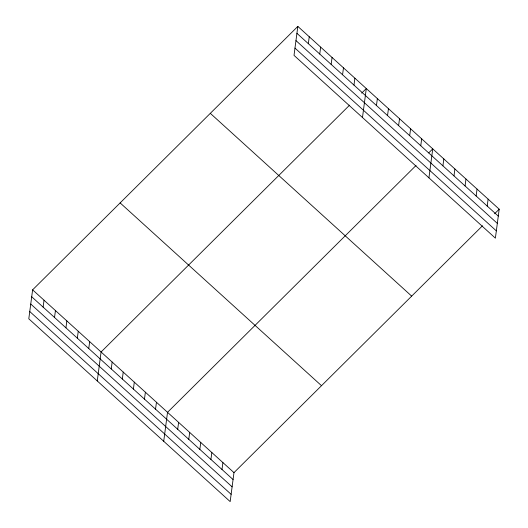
<?xml version="1.0" encoding="UTF-8"?>
<svg xmlns="http://www.w3.org/2000/svg" width="528" height="528" viewBox="0 0 528 528"><rect width="100%" height="100%" fill="white"/><g stroke="black" fill="none" stroke-linecap="round" stroke-linejoin="round"><path stroke-width="0.79" d="M297.832 26.4L294.017 55.367L495.383 238.161L499.198 209.194L297.832 26.4L32.617 289.839L28.802 318.806L230.168 501.6L233.983 472.633L482.5 225.779M43.118 307.118L44.029 300.201M54.529 317.473L55.44 310.556M65.934 327.835L66.845 320.912M77.345 338.191L78.256 331.274M88.757 348.553L89.668 341.629M97.264 380.959L101.079 351.991L349.595 105.138M111.243 368.96L112.154 362.043M122.318 379.018L123.229 372.095M133.393 389.07L134.303 382.147M144.467 399.122L145.378 392.205M155.542 409.174L156.453 402.257M163.72 441.276L167.534 412.309L416.051 165.455M177.698 429.284L178.609 422.367M188.773 439.336L189.684 432.419M199.848 449.387L200.759 442.471M210.923 459.446L211.834 452.522M221.998 469.498L222.908 462.581M308.332 43.679L309.243 36.755M319.744 54.034L320.654 47.117M331.155 64.396L332.066 57.473M342.566 74.752L343.477 67.835M353.971 85.107L354.882 78.19M362.485 117.52L366.293 88.552L361.687 93.126M376.457 105.521L377.368 98.604M387.539 115.573L388.45 108.656M398.614 125.631L399.524 118.708M409.688 135.683L410.599 128.766M420.763 145.735L421.674 138.818M428.934 177.837L432.749 148.87L428.716 152.876M442.913 165.845L443.824 158.921M453.988 175.897L454.898 168.98M465.062 185.948L465.973 179.032M476.137 196.007L477.048 189.083M487.212 206.059L488.123 199.142M494.591 213.767L499.198 209.194M296.921 33.317L498.287 216.11M295.964 40.597L497.33 223.39M294.974 48.094L496.34 230.881M210.309 113.335L411.675 296.129M120.133 202.904L321.506 385.697M32.617 289.839L233.983 472.633M31.706 296.756L233.072 479.549M30.749 304.036L232.115 486.829M29.759 311.533L231.125 494.327"/></g></svg>
